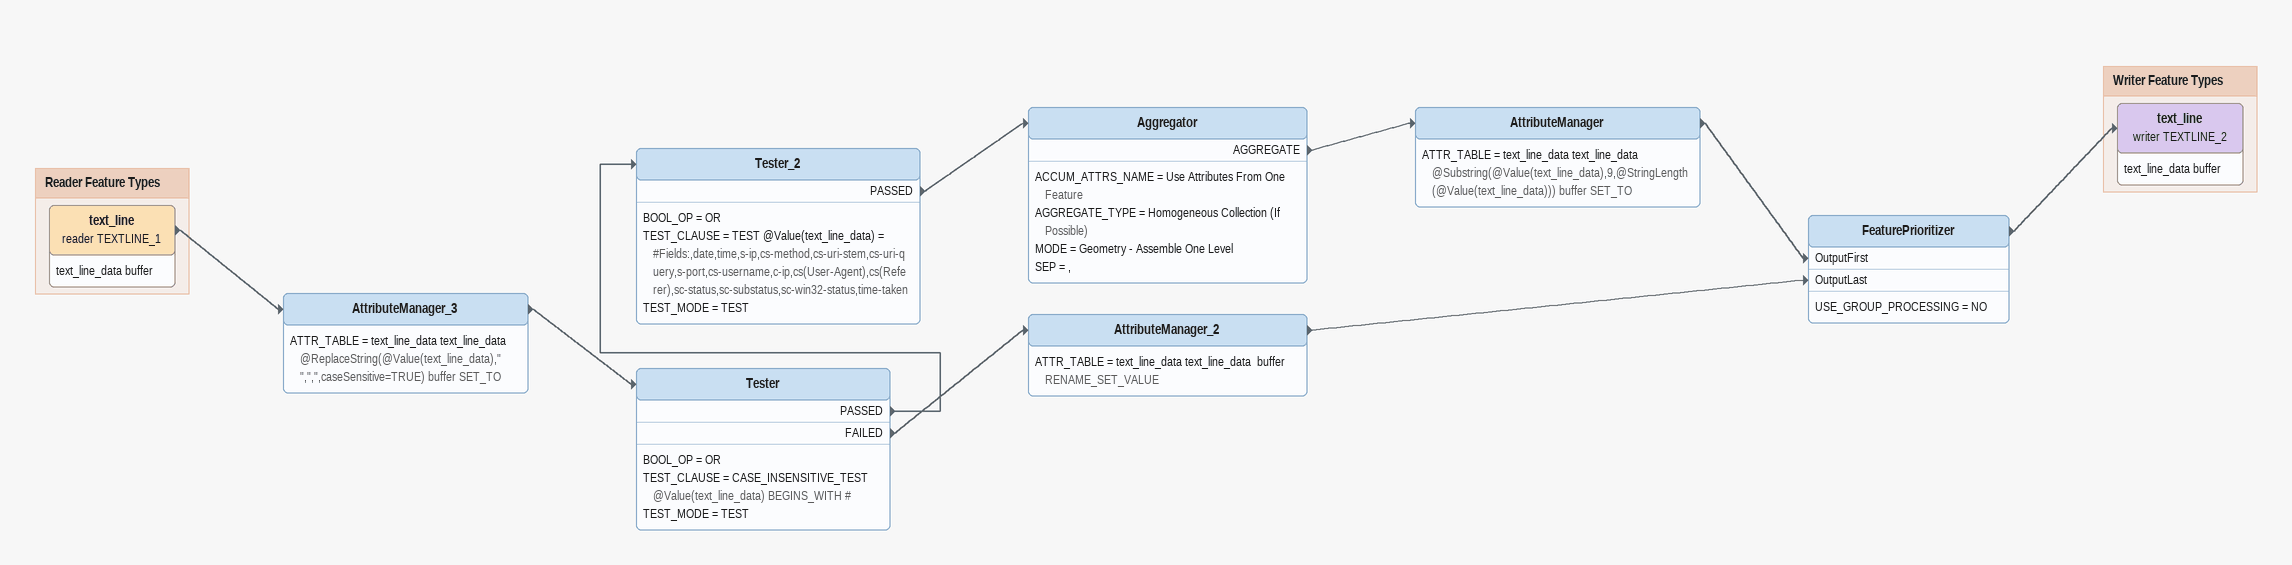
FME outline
AttributeManager_3
    ATTR_TABLE = text_line_data text_line_data @ReplaceString(@Value(text_line_data)," ",",",caseSensitive=TRUE) buffer SET_TO
    -> Tester
Tester
    BOOL_OP = OR
    TEST_CLAUSE = CASE_INSENSITIVE_TEST @Value(text_line_data) BEGINS_WITH #
    TEST_MODE = TEST
    PASSED -> Tester_2
    FAILED -> AttributeManager_2
Tester_2
    BOOL_OP = OR
    TEST_CLAUSE = TEST @Value(text_line_data) = #Fields:,date,time,s-ip,cs-method,cs-uri-stem,cs-uri-query,s-port,cs-username,c-ip,cs(User-Agent),cs(Referer),sc-status,sc-substatus,sc-win32-status,time-taken
    TEST_MODE = TEST
    PASSED -> Aggregator
Aggregator
    ACCUM_ATTRS_NAME = Use Attributes From One Feature
    AGGREGATE_TYPE = Homogeneous Collection (If Possible)
    MODE = Geometry - Assemble One Level
    SEP = ,
    AGGREGATE -> AttributeManager
AttributeManager
    ATTR_TABLE = text_line_data text_line_data @Substring(@Value(text_line_data),9,@StringLength(@Value(text_line_data))) buffer SET_TO
    -> FeaturePrioritizer [OutputFirst]
AttributeManager_2
    ATTR_TABLE = text_line_data text_line_data  buffer RENAME_SET_VALUE
    -> FeaturePrioritizer [OutputLast]
FeaturePrioritizer
    USE_GROUP_PROCESSING = NO
    -> text_line (writer TEXTLINE_2)

Bookmark: Reader Feature Types
text_line (reader TEXTLINE_1)
    attributes: text_line_data buffer
    -> AttributeManager_3

Bookmark: Writer Feature Types
text_line (writer TEXTLINE_2)
    attributes: text_line_data buffer
